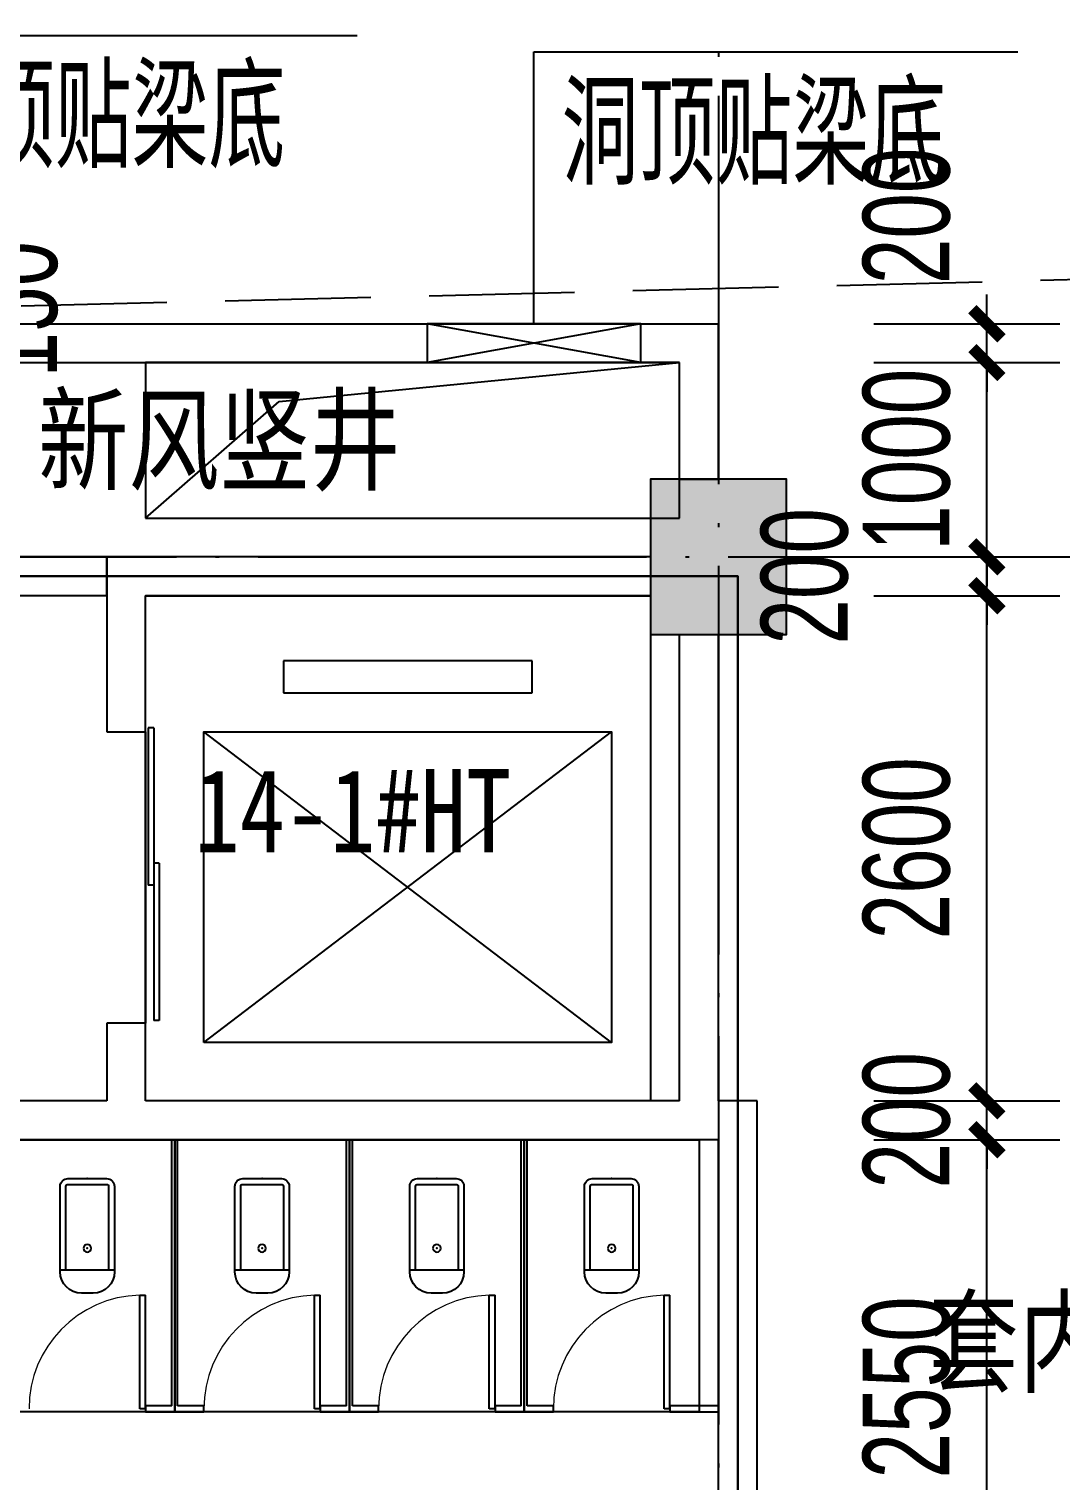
# Model space of a CAD drawing. Extents: x -409435 to 356702, y -107829 to 330904.
# Drawn here: x 37850 to 43164, y 101044 to 108517 of the extents above; entities that cross this region are included whole.
import ezdxf
from ezdxf.xclip import XClip

# ---------------------------------------------------------------- set-up
doc = ezdxf.new("R2010")
doc.units = 0
doc.header["$LTSCALE"] = 1000
doc.header["$MEASUREMENT"] = 0
doc.header["$XCLIPFRAME"] = 0
doc.linetypes.add('104-14# 核心筒$0$DOTE', pattern=[2.4200000000000004, 2, -0.2, 0.02, -0.2])
doc.linetypes.add('X-104 14#平面$0$109 3#平面$0$DASH', pattern=[0.35, 0.25, -0.1])
for name, color, linetype in [('01-标注_尺寸', 124, 'Continuous'), ('104-14# 核心筒$0$02-TEXT_标注', 130, 'Continuous'), ('104-14# 核心筒$0$A-E_电梯', 171, 'Continuous'), ('104-14# 核心筒$0$A-I_卫-洁具', 241, 'Continuous'), ('104-14# 核心筒$0$A-I_卫-隔断', 214, 'Continuous'), ('104-14# 核心筒$0$A_AXIS-轴线', 36, '104-14# 核心筒$0$DOTE'), ('104-14# 核心筒$0$A_STR-砌块墙', 121, 'Continuous'), ('104-14# 核心筒$0$A_STR-砼柱', 51, 'Continuous'), ('PUB_HATCH', 8, 'Continuous'), ('X-104 14#平面$0$02-TEXT_标注', 130, 'Continuous'), ('X-104 14#平面$0$A-SUR_吊顶', 40, 'Continuous'), ('X-104 14#平面$0$A-TECH_暖通', 6, 'Continuous'), ('X-104 14#平面$0$A_STR-砌块墙', 121, 'Continuous'), ('X-104 14#平面$0$DUCT-新风管立管', 3, 'Continuous'), ('X-104 14#平面$0$DUCT-新风管端线', 2, 'Continuous'), ('建-标注-文本', 254, 'Continuous'), ('建-标注-索引', 75, 'Continuous')]:
    doc.layers.add(name, color=color, linetype=linetype)
doc.layers.add('104-14# 核心筒$0$04-不打印_辅助线', color=165, linetype='Continuous', plot=False)
doc.layers.add('X-104 14#平面$0$000套内', color=226, linetype='Continuous', lineweight=30, plot=False)
doc.styles.add('104-14# 核心筒$0$Standard', font='STXIHEI_0.TTF', dxfattribs={"width": 0.8})
doc.styles.add('_TCH_DIM', font='ros.shx', dxfattribs={"width": 0.8, "height": 2, "bigfont": 'jd.shx'})
doc.styles.add('_TCH_DIM_T3', font='ros.shx', dxfattribs={"width": 0.7058823529411765, "bigfont": 'jd.shx'})
doc.styles.add('X-104 14#平面$0$Standard', font='STXIHEI_0.TTF', dxfattribs={"width": 0.8})
doc.dimstyles.new('_TCH_ARCH&&150', dxfattribs={"dimtxt": 446.25, "dimasz": 150, "dimexe": 375, "dimexo": 450, "dimgap": 189.375, "dimtad": 1, "dimdec": 0, "dimzin": 0, "dimdsep": 46, "dimtxsty": '_TCH_DIM_T3', "dimblk": 'ARCHTICK', "dimcen": 0.09, "dimclrt": 7, "dimazin": 2, "dimtfac": 1, "dimtdec": 0, "dimtix": 1, "dimtmove": 2, "dimatfit": 3, "dimfxl": 0, "dimtolj": 1, "dimtzin": 0, "dimarcsym": 0})

# ---------------------------------------------------------------- blocks, each defined once
blk = doc.blocks.new('104-14# 核心筒$0$$lvtry$00000200')
at = {"color": 0}
for p, q in [((-109.7834388052506, -40.0000000100008, 1e-08), (-109.7834388052433, -469.6564289897615, 1e-08)), ((99.78343880524335, -30.0000000100008, 1e-08), (-99.78343880524335, -30.0000000100008, 1e-08)), ((109.7834388052361, -469.6564289897615, 1e-08), (109.7834388052361, -40.0000000100008, 1e-08))]:
    blk.add_line(p, q, dxfattribs=at)
at = {"color": 0, "elevation": 1e-08}
blk.add_lwpolyline([(99.78343880524335, -1.000080374069512e-08), (-99.78343880524335, -1.000080374069512e-08, 0.4142135623730951), (-139.7834388052433, -40.0000000100008), (-139.7834388052433, -479.6564289897615, 0.4142135623730951), (-29.78343880524335, -589.6564289897615), (29.78343880523607, -589.6564289897615, 0.4142135623730903), (139.7834388052361, -479.6564289897633), (139.7834388052361, -40.0000000100008, 0.4142135623730951)], format="xyb", close=True, dxfattribs=at)
blk.add_lwpolyline([(139.7834388052361, -469.6564289897615), (-139.7834388052433, -469.6564289897615)], dxfattribs=at)
at = {"color": 0}
blk.add_circle((0, -358.6146012114659, 1e-08), 20, dxfattribs=at)
for centre, start, end in [((-99.78343880525063, -40.0000000100008, 1e-08), 90, 180), ((99.78343880523607, -40.0000000100008, 1e-08), 0, 90)]:
    blk.add_arc(centre, 10, start, end, dxfattribs=at)
for p in [(0, 0), (0, -358.6146012114659, 1e-08)]:
    blk.add_point(p, dxfattribs=at)
blk = doc.blocks.new('104-14# 核心筒$0$hgfasg')
at = {"layer": '104-14# 核心筒$0$04-不打印_辅助线'}
blk.add_lwpolyline([(-450, 1400), (450, 1400), (450, 0), (-450, 0)], close=True, dxfattribs=at)
at = {"yscale": -1}
blk.add_blockref('104-14# 核心筒$0$$lvtry$00000200', (0, 200), dxfattribs=at)
blk = doc.blocks.new('104-14# 核心筒$0$wrert')
for p, q in [((300.0000000001164, 200.0000000001637), (1900.000000000116, 2300.000000000164)), ((300.0000000001164, 2300.000000000164), (1900.000000000116, 200.0000000001637)), ((2265.000000000116, 1890.120000000174), (2100.000000000175, 1890.120000000174)), ((2100.000000000175, 1890.120000000174), (2100.000000000175, 609.8800000001538)), ((2265.000000000116, 609.8800000001538), (2265.000000000116, 1890.120000000174)), ((2100.000000000175, 609.8800000001538), (2265.000000000116, 609.8800000001538))]:
    blk.add_line(p, q)
for points in [[(1.164153218269348e-10, 2600.000000000278), (2600.000000000175, 2600.000000000278), (2600.000000000175, -3.819877747446299e-11), (1.164153218269348e-10, -3.819877747446299e-11)], [(300.0000000001164, 2300.000000000164), (1900.000000000116, 2300.000000000164), (1900.000000000116, 200.0000000001637), (300.0000000001164, 200.0000000001637), (300.0000000001164, 2300.000000000164)]]:
    blk.add_lwpolyline(points, close=True)
blk = doc.blocks.new('104-14# 核心筒$0$$DorLib2D$00000128')
at = {"color": 0}
for points in [[(-0.4908619199486566, 0.8502355865689708), (-0.4908619199486566, 0.7099191849998476)], [(0.04913808004857856, 0.850235586568985), (-0.4908619199486566, 0.8502355865689708)], [(0.04913808004857856, 0.850235586568985), (0.04913808004857856, 0.7099191849998476)], [(0.04913808004857856, 0.7099191849998476), (-0.4908619199486566, 0.7099191849998476)], [(0.5131984191175434, 0.709919184999876), (-0.02680158088332973, 0.7099191849998476)], [(-0.02680158088332973, 0.7099191849998476), (-0.02680158088332973, 0.5696027834307387)], [(0.5131984191175434, 0.709919184999876), (0.5131984191175434, 0.5696027834307529)], [(0.5131984191175434, 0.5696027834307529), (-0.02680158088332973, 0.5696027834307387)], [(0.5, 0.4999999999999716), (-0.5, 0.4999999999999289)]]:
    blk.add_lwpolyline(points, dxfattribs=at)
blk = doc.blocks.new('104-14# 核心筒$0$$DorLib2D$00000001')
for p, q in [((0.45, 0.9750000000000001), (0.5000000000000002, 0.9750000000000001)), ((0.45, 0), (0.45, 0.9750000000000001)), ((0.5, 0), (0.5, 0.9750000000000001)), ((0.5, 0), (0.45, 0))]:
    blk.add_line(p, q)
at = {"lineweight": 13}
blk.add_arc((0.475, 0), 0.975, 91.4692835813538, 180, dxfattribs=at)
blk = doc.blocks.new('_FZH')
blk.add_lwpolyline([(-0.5, -0.5), (0.5, -0.5), (0.5, 0.5), (-0.5, 0.5)], close=True)
at = {"layer": 'PUB_HATCH'}
blk.add_solid([(-0.5, -0.5), (0.5, -0.5), (-0.5, 0.5), (0.5, 0.5)], dxfattribs=at)
blk = doc.blocks.new('104-14# 核心筒')
at = {"layer": '104-14# 核心筒$0$A-I_卫-隔断'}
for p, q in [((38584.99999999796, 101430.0002014768), (38584.99999999776, 102800.0002014765)), ((38584.99999999776, 102800.0002014765), (38614.99999999776, 102800.0002014765)), ((38614.99999999762, 101430.0002014765), (38614.99999999776, 102800.0002014765)), ((39484.99999999796, 101430.0002014765), (39484.99999999776, 102800.0002014765)), ((39484.99999999776, 102800.0002014765), (39514.99999999776, 102800.0002014765)), ((39514.99999999796, 101430.0002014764), (39514.99999999776, 102800.0002014765)), ((40384.99999999761, 101430.0002014764), (40384.99999999776, 102800.0002014765)), ((40384.99999999776, 102800.0002014765), (40414.99999999776, 102800.0002014765)), ((40414.99999999796, 101430.0002014767), (40414.99999999776, 102800.0002014765)), ((38584.99999999796, 101430.0002014768), (38449.99999989271, 101430.0002014765)), ((38449.99999989271, 101430.0002014765), (38449.99999989271, 101400.0002014767)), ((38749.99999988874, 101430.0002014768), (38614.99999999762, 101430.0002014765)), ((38749.99999988874, 101400.0002014766), (38749.99999988874, 101430.0002014768)), ((39484.99999999796, 101430.0002014765), (39349.99999988874, 101430.0002014768)), ((39349.99999988874, 101430.0002014768), (39349.99999988874, 101400.0002014766)), ((39649.99999988874, 101430.0002014762), (39514.99999999796, 101430.0002014764)), ((39649.99999988874, 101400.0002014764), (39649.99999988874, 101430.0002014762)), ((40384.99999999761, 101430.0002014764), (40249.99999988874, 101430.0002014762)), ((40249.99999988874, 101430.0002014762), (40249.99999988874, 101400.0002014764)), ((40549.99999988874, 101430.0002014767), (40414.99999999796, 101430.0002014767)), ((40549.99999988874, 101400.0002014767), (40549.99999988874, 101430.0002014767)), ((41400.00000000009, 101430.0002014765), (41149.99999989272, 101430.0002014766)), ((41149.99999989272, 101430.0002014766), (41149.99999989271, 101400.0002014767)), ((41400.00000000009, 101400.0002014765), (41400.00000000009, 101430.0002014765)), ((38449.99999989104, 101400.0002014765), (37849.99999989104, 101400.0002014765)), ((38449.99999989271, 101400.0002014767), (38599.99999999776, 101400.0002014765)), ((38599.99999999566, 101400.0002014765), (38749.99999988874, 101400.0002014766)), ((39349.99999988892, 101400.0002014765), (38749.99999988892, 101400.0002014765)), ((39349.99999988874, 101400.0002014766), (39499.99999999776, 101400.0002014765)), ((39499.99999999776, 101400.0002014765), (39649.99999988874, 101400.0002014764)), ((40249.99999988893, 101400.0002014765), (39649.99999988893, 101400.0002014765)), ((40249.99999988874, 101400.0002014764), (40399.99999999776, 101400.0002014765)), ((40399.99999999776, 101400.0002014765), (40549.99999988874, 101400.0002014767)), ((41149.99999988894, 101400.0002014765), (40549.99999988894, 101400.0002014765)), ((41149.99999989271, 101400.0002014767), (41400.00000000009, 101400.0002014765))]:
    blk.add_line(p, q, dxfattribs=at)
at = {"layer": '104-14# 核心筒$0$A_AXIS-轴线'}
for p, q in [((41399.99999999997, 139633.6034567634), (41399.99999999997, 80554.87603027455)), ((-9370.123865286841, 105800), (120259.9219097959, 105800))]:
    blk.add_line(p, q, dxfattribs=at)
at = {"layer": '104-14# 核心筒$0$A_STR-砌块墙'}
for p, q in [((41049.99999999999, 105800.0002015423), (38250.00029705995, 105800.0002015423)), ((38250.00029705995, 105800.0002015423), (38250.00029705991, 104900.0004031096)), ((41050, 105600.0002015424), (38450.00029705989, 105600.0002015423)), ((38450.00029705993, 104900.0004031096), (38450.00029705989, 105600.0002015423)), ((41199.99999999993, 103000.0002015423), (41199.99999999996, 105400)), ((41400.00000000009, 103000.0002015424), (41400.00000000013, 105400)), ((38250.00029705991, 104900.0004031096), (38450.00029705993, 104900.0004031096)), ((38450.0002970599, 103400.0004031102), (38250.00029705987, 103400.0004031102)), ((38250.00029705987, 103400.0004031102), (38250.00029705988, 103000.0002015419)), ((38450.00029705984, 103000.0002015423), (38450.0002970599, 103400.0004031102)), ((38250.00029705988, 103000.0002015419), (37499.99999999994, 103000.0002015422)), ((41199.99999999993, 103000.0002015423), (38450.00029705984, 103000.0002015423)), ((41600.00000000009, 103000.0002015424), (41400.00000000009, 103000.0002015424)), ((41600.00000000003, 100150.0002015422), (41600.00000000009, 103000.0002015424)), ((38350.00029705989, 102800.0002015422), (37600.0000000001, 102800.0002015419)), ((41300.00000000009, 102800.0002015422), (38350.00029705989, 102800.0002015422)), ((41400.00000000009, 102800.0002015424), (41300.00000000009, 102800.0002015422)), ((41400.00000000004, 100250.000201542), (41400.00000000009, 102800.0002015424))]:
    blk.add_line(p, q, dxfattribs=at)
at = {"layer": '104-14# 核心筒$0$A-E_电梯', "rotation": 90}
blk.add_blockref('104-14# 核心筒$0$wrert', (41049.99999999997, 103000.000201542), dxfattribs=at)
at = {"layer": '104-14# 核心筒$0$A-E_电梯', "xscale": 1500, "yscale": -200, "zscale": 200, "rotation": 89.9999999999988}
blk.add_blockref('104-14# 核心筒$0$$DorLib2D$00000128', (38350.00029705992, 104150.0004031102), dxfattribs=at)
at = {"layer": '104-14# 核心筒$0$A-I_卫-洁具', "ltscale": 0.1, "rotation": 180}
for p in [(38149.99999999997, 102800.0002014762), (39049.99999999776, 102800.0002014762), (39949.99999999776, 102800.0002014762), (40849.99999999776, 102800.0002014762)]:
    blk.add_blockref('104-14# 核心筒$0$hgfasg', p, dxfattribs=at)
at = {"layer": '104-14# 核心筒$0$A-I_卫-隔断', "xscale": -600, "yscale": -600, "zscale": 30, "rotation": 180}
for p in [(38149.99999989104, 101415.0002014765), (39049.99999988892, 101415.0002014765), (39949.99999988893, 101415.0002014765), (40849.99999988894, 101415.0002014765)]:
    blk.add_blockref('104-14# 核心筒$0$$DorLib2D$00000001', p, dxfattribs=at)
at = {"layer": '104-14# 核心筒$0$A_STR-砼柱', "xscale": 700, "yscale": 800, "zscale": 800}
blk.add_blockref('_FZH', (41399.99999999996, 105800), dxfattribs=at)
at = {"layer": '104-14# 核心筒$0$02-TEXT_标注', "style": '104-14# 核心筒$0$Standard', "width": 0.8}
blk.add_text('14-1#HT', height=428.1386462882095, dxfattribs=at).set_placement((38701.93220545832, 104279.4498353439))
blk = doc.blocks.new('*U431')
blk.add_lwpolyline([(199.9999999997235, 0), (199.9999999997235, 1099.999999998752), (0, 1099.999999998752), (0, 0), (199.9999999997235, 0), (0, 1099.999999998752), (0, 0), (199.9999999997235, 1099.999999998752)])
blk = doc.blocks.new('X-104 14#平面$0$sdfjladfiididid')
at = {"layer": 'X-104 14#平面$0$A-TECH_暖通', "rotation": 90}
blk.add_blockref('*U431', (40999.99999999965, 106800), dxfattribs=at)
blk = doc.blocks.new('X-104 14#平面')
at = {"layer": 'X-104 14#平面$0$000套内'}
blk.add_lwpolyline([(23449.99999997408, 85694.67682755846), (23449.99999999808, 95599.99999999985), (26549.99999998094, 95599.99999999968), (26549.99999997618, 96799.9999999899), (32299.99999999985, 96800.00000001008), (32299.99999999984, 96700.00000000025), (41499.99999999997, 96700.00000000006), (41500.00000000015, 105700.0002015422), (36000.00000000017, 105700.0002015423), (36000.0000000002, 110450), (50399.99999999997, 110450), (50399.99999999997, 96800), (59399.99999999997, 96800), (59399.99999999997, 85343.10946673286), (40022.32293229448, 84342.9421127645), (40355.11795355842, 86432.77021739141), (23449.99999997408, 85694.67682755846)], close=True, dxfattribs=at)
at = {"layer": 'X-104 14#平面$0$A-SUR_吊顶', "linetype": 'X-104 14#平面$0$109 3#平面$0$DASH', "ltscale": 3}
blk.add_lwpolyline([(82466.90836727232, 86681.84620377094), (83499.79861224869, 89365.87986974466), (52926.63138341473, 88084.69072820139), (53490.98456484219, 90739.76369792261), (17309.27508788827, 90108.2096097883), (22065.35061267077, 106694.6160909118), (62738.31854365818, 107720.0106630568), (62307.51460251805, 106691.2327791137), (92309.43478519798, 108057.0529401743)], dxfattribs=at)
at = {"layer": 'X-104 14#平面$0$A_STR-砌块墙'}
for p, q in [((36100.00000000012, 107000), (41399.99999999964, 107000)), ((41399.99999999997, 106200), (41399.99999999964, 107000)), ((36100.00000000023, 106800), (41199.99999999964, 106800)), ((41199.99999999997, 106200), (41199.99999999964, 106800)), ((41199.99999999997, 106200), (41399.99999999997, 106200)), ((38250.00029705992, 105800.0002015423), (36100.00000000019, 105800.0002015423)), ((38250.00029705992, 105600.0002015423), (38250.00029705992, 105800.0002015423)), ((38250.00029705992, 105600.0002015423), (35900.0000000002, 105600.0002015422))]:
    blk.add_line(p, q, dxfattribs=at)
at = {"layer": 'X-104 14#平面$0$DUCT-新风管立管'}
for p, q in [((41199.99999999986, 106800), (38450.00029706004, 106800)), ((38450.00029706004, 106800), (38450.00029706004, 106000.0000000001)), ((41199.99999999986, 106000.0000000001), (41199.99999999986, 106800)), ((38450.00029706004, 106000.0000000001), (41199.99999999986, 106000.0000000001))]:
    blk.add_line(p, q, dxfattribs=at)
at = {"layer": 'X-104 14#平面$0$DUCT-新风管端线'}
for p, q in [((39137.500222795, 106600), (41199.99999999986, 106800)), ((38450.00029706004, 106000.0000000001), (39137.500222795, 106600))]:
    blk.add_line(p, q, dxfattribs=at)
ref = blk.add_blockref('104-14# 核心筒', (0, 0))
XClip(ref).set_block_clipping_path([(-38664.36238214614, -25499.99999999997), (139216.5485069363, 330900)])
blk.add_blockref('X-104 14#平面$0$sdfjladfiididid', (0, 0))
at = {"layer": 'X-104 14#平面$0$02-TEXT_标注', "style": 'X-104 14#平面$0$Standard', "width": 0.8}
for s, p in [('新风竖井', (37894.87237725638, 106188.0389107867)), ('套内建筑面积', (42479.23576734294, 101544.7642739179))]:
    blk.add_text(s, height=428.1386462882095, dxfattribs=at).set_placement(p)
blk = doc.blocks.new('sjdfadsfiididdi')
at = {"layer": '建-标注-索引'}
for p, q in [((37100.00000000492, 108483.8803377342), (39539.08620736004, 108483.8803377342)), ((40450.00000000026, 106999.9999999997), (40450.00000000026, 108398.776978009)), ((40450.00000000026, 108398.776978009), (42941.55705239344, 108398.776978009))]:
    blk.add_line(p, q, dxfattribs=at)
at = {"layer": '建-标注-文本', "style": '_TCH_DIM', "width": 0.8}
for p in [(37190.42341666236, 107801.3803377342), (40592.89426169576, 107716.276978009)]:
    blk.add_text('洞顶贴梁底', height=520.9302325581396, dxfattribs=at).set_placement(p)
blk = doc.blocks.new('_ArchTick')
at = {"color": 0, "linetype": 'ByBlock', "const_width": 0.4}
blk.add_lwpolyline([(-0.5, -0.5), (0.5, 0.5)], dxfattribs=at)
blk = doc.blocks.new('*D1278')
at = {"layer": '01-标注_尺寸', "color": 0, "lineweight": -2, "transparency": 16777216}
for p, q in [((42782.19438300462, 107000), (42782.19438300462, 107150)), ((42200.00000000033, 107000), (43157.19438300462, 107000)), ((42782.19438300462, 106800), (42782.19438300462, 107000)), ((42200.00000000033, 106800), (43157.19438300462, 106800)), ((42782.19438300462, 106800), (42782.19438300462, 106650))]:
    blk.add_line(p, q, dxfattribs=at)
at = {"layer": 'Defpoints', "color": 0, "transparency": 16777216}
for p in [(41750.00000000033, 107000), (42782.19438300462, 107000), (41750.00000000033, 106800)]:
    blk.add_point(p, dxfattribs=at)
at = {"layer": '01-标注_尺寸', "color": 0, "lineweight": -2, "transparency": 16777216, "xscale": 150, "yscale": 150, "zscale": 150}
for p, rotation in [((42782.19438300462, 107000), 270), ((42782.19438300462, 106800), 90)]:
    blk.add_blockref('_ArchTick', p, dxfattribs=dict(at, rotation=rotation))
at = {"layer": '01-标注_尺寸', "color": 7, "transparency": 16777216, "insert": (42369.69438300464, 107555), "char_height": 446.25, "attachment_point": 5, "rotation": 90, "style": '_TCH_DIM_T3'}
blk.add_mtext('\\A1;200', dxfattribs=at)
blk = doc.blocks.new('*D1279')
at = {"layer": '01-标注_尺寸', "color": 0, "lineweight": -2, "transparency": 16777216}
for p, q in [((42782.19438300459, 106800), (42782.19438300459, 106950)), ((42200.00000000033, 106800), (43157.19438300459, 106800)), ((42782.19438300459, 105800), (42782.19438300459, 106800)), ((42200.00000000029, 105800), (43157.19438300459, 105800)), ((42782.19438300459, 105800), (42782.19438300459, 105650))]:
    blk.add_line(p, q, dxfattribs=at)
at = {"layer": 'Defpoints', "color": 0, "transparency": 16777216}
for p in [(41750.00000000033, 106800), (42782.19438300459, 106800), (41750.00000000029, 105800)]:
    blk.add_point(p, dxfattribs=at)
at = {"layer": '01-标注_尺寸', "color": 0, "lineweight": -2, "transparency": 16777216, "xscale": 150, "yscale": 150, "zscale": 150}
for p, rotation in [((42782.19438300459, 106800), 270), ((42782.19438300459, 105800), 90)]:
    blk.add_blockref('_ArchTick', p, dxfattribs=dict(at, rotation=rotation))
at = {"layer": '01-标注_尺寸', "color": 7, "transparency": 16777216, "insert": (42369.69438300458, 106300), "char_height": 446.25, "attachment_point": 5, "rotation": 90, "style": '_TCH_DIM_T3'}
blk.add_mtext('\\A1;1000', dxfattribs=at)
blk = doc.blocks.new('*D1280')
at = {"layer": '01-标注_尺寸', "color": 0, "lineweight": -2, "transparency": 16777216}
for p, q in [((42782.19438300458, 105800), (42782.19438300458, 105950)), ((42200.00000000029, 105800), (43157.19438300458, 105800)), ((42782.19438300458, 105600.0002015421), (42782.19438300458, 105800)), ((42200.00000000028, 105600.0002015421), (43157.19438300458, 105600.0002015421)), ((42782.19438300458, 105600.0002015421), (42782.19438300458, 105450.0002015421))]:
    blk.add_line(p, q, dxfattribs=at)
at = {"layer": 'Defpoints', "color": 0, "transparency": 16777216}
for p in [(41750.00000000029, 105800), (42782.19438300458, 105800), (41750.00000000028, 105600.0002015421)]:
    blk.add_point(p, dxfattribs=at)
at = {"layer": '01-标注_尺寸', "color": 0, "lineweight": -2, "transparency": 16777216, "xscale": 150, "yscale": 150, "zscale": 150}
for p, rotation in [((42782.19438300458, 105800), 270), ((42782.19438300458, 105600.0002015421), 90)]:
    blk.add_blockref('_ArchTick', p, dxfattribs=dict(at, rotation=rotation))
at = {"layer": '01-标注_尺寸', "color": 7, "transparency": 16777216, "insert": (41844.69438300457, 105700.0001007711), "char_height": 446.25, "attachment_point": 5, "rotation": 90, "style": '_TCH_DIM_T3'}
blk.add_mtext('\\A1;200', dxfattribs=at)
blk = doc.blocks.new('*D1281')
at = {"layer": '01-标注_尺寸', "color": 0, "lineweight": -2, "transparency": 16777216}
for p, q in [((42200.00000000028, 105600.0002015421), (43157.19438300452, 105600.0002015421)), ((42782.19438300452, 103000.0002015423), (42782.19438300452, 105600.0002015421)), ((42200.00000000019, 103000.0002015423), (43157.19438300452, 103000.0002015423))]:
    blk.add_line(p, q, dxfattribs=at)
at = {"layer": 'Defpoints', "color": 0, "transparency": 16777216}
for p in [(41750.00000000028, 105600.0002015421), (42782.19438300452, 105600.0002015421), (41750.00000000019, 103000.0002015423)]:
    blk.add_point(p, dxfattribs=at)
at = {"layer": '01-标注_尺寸', "color": 0, "lineweight": -2, "transparency": 16777216, "xscale": 150, "yscale": 150, "zscale": 150}
for p, rotation in [((42782.19438300452, 105600.0002015421), 90), ((42782.19438300452, 103000.0002015423), 270)]:
    blk.add_blockref('_ArchTick', p, dxfattribs=dict(at, rotation=rotation))
at = {"layer": '01-标注_尺寸', "color": 7, "transparency": 16777216, "insert": (42369.69438300451, 104300.0002015422), "char_height": 446.25, "attachment_point": 5, "rotation": 90, "style": '_TCH_DIM_T3'}
blk.add_mtext('\\A1;2600', dxfattribs=at)
blk = doc.blocks.new('*D1282')
at = {"layer": '01-标注_尺寸', "color": 0, "lineweight": -2, "transparency": 16777216}
for p, q in [((42782.19438300448, 103000.0002015423), (42782.19438300448, 103150.0002015423)), ((42200.00000000019, 103000.0002015423), (43157.19438300448, 103000.0002015423)), ((42782.19438300448, 102800.0002015421), (42782.19438300448, 103000.0002015423)), ((42200.00000000018, 102800.0002015421), (43157.19438300448, 102800.0002015421)), ((42782.19438300448, 102800.0002015421), (42782.19438300448, 102650.0002015421))]:
    blk.add_line(p, q, dxfattribs=at)
at = {"layer": 'Defpoints', "color": 0, "transparency": 16777216}
for p in [(41750.00000000019, 103000.0002015423), (42782.19438300448, 103000.0002015423), (41750.00000000018, 102800.0002015421)]:
    blk.add_point(p, dxfattribs=at)
at = {"layer": '01-标注_尺寸', "color": 0, "lineweight": -2, "transparency": 16777216, "xscale": 150, "yscale": 150, "zscale": 150}
for p, rotation in [((42782.19438300448, 103000.0002015423), 270), ((42782.19438300448, 102800.0002015421), 90)]:
    blk.add_blockref('_ArchTick', p, dxfattribs=dict(at, rotation=rotation))
at = {"layer": '01-标注_尺寸', "color": 7, "transparency": 16777216, "insert": (42369.69438300446, 102900.0002015422), "char_height": 446.25, "attachment_point": 5, "rotation": 90, "style": '_TCH_DIM_T3'}
blk.add_mtext('\\A1;200', dxfattribs=at)
blk = doc.blocks.new('*D1283')
at = {"layer": '01-标注_尺寸', "color": 0, "lineweight": -2, "transparency": 16777216}
for p, q in [((42200.00000000018, 102800.0002015421), (43157.19438300442, 102800.0002015421)), ((42782.19438300442, 100250.000201542), (42782.19438300442, 102800.0002015421)), ((42200.00000000009, 100250.000201542), (43157.19438300442, 100250.000201542))]:
    blk.add_line(p, q, dxfattribs=at)
at = {"layer": 'Defpoints', "color": 0, "transparency": 16777216}
for p in [(41750.00000000018, 102800.0002015421), (42782.19438300442, 102800.0002015421), (41750.00000000009, 100250.000201542)]:
    blk.add_point(p, dxfattribs=at)
at = {"layer": '01-标注_尺寸', "color": 0, "lineweight": -2, "transparency": 16777216, "xscale": 150, "yscale": 150, "zscale": 150}
for p, rotation in [((42782.19438300442, 102800.0002015421), 90), ((42782.19438300442, 100250.000201542), 270)]:
    blk.add_blockref('_ArchTick', p, dxfattribs=dict(at, rotation=rotation))
at = {"layer": '01-标注_尺寸', "color": 7, "transparency": 16777216, "insert": (42369.6943830044, 101525.0002015421), "char_height": 446.25, "attachment_point": 5, "rotation": 90, "style": '_TCH_DIM_T3'}
blk.add_mtext('\\A1;2550', dxfattribs=at)
blk = doc.blocks.new('*D1319')
at = {"layer": '01-标注_尺寸', "color": 0, "lineweight": -2, "transparency": 16777216}
for p, q in [((37361.4086945552, 107150.0000000005), (37361.4086945552, 107300.0000000005)), ((36694.44266297171, 107150.0000000005), (37736.4086945552, 107150.0000000005)), ((37361.4086945552, 107000), (37361.4086945552, 107150.0000000005)), ((36694.44266297168, 107000), (37736.4086945552, 107000)), ((37361.4086945552, 107000), (37361.4086945552, 106850))]:
    blk.add_line(p, q, dxfattribs=at)
at = {"layer": 'Defpoints', "color": 0, "transparency": 16777216}
for p in [(36244.44266297171, 107150.0000000005), (37361.4086945552, 107150.0000000005), (36244.44266297168, 107000)]:
    blk.add_point(p, dxfattribs=at)
at = {"layer": '01-标注_尺寸', "color": 0, "lineweight": -2, "transparency": 16777216, "xscale": 150, "yscale": 150, "zscale": 150}
for p, rotation in [((37361.4086945552, 107150.0000000005), 270), ((37361.4086945552, 107000), 90)]:
    blk.add_blockref('_ArchTick', p, dxfattribs=dict(at, rotation=rotation))
at = {"layer": '01-标注_尺寸', "color": 7, "transparency": 16777216, "insert": (37773.9086945552, 107074.9999999999), "char_height": 446.25, "attachment_point": 5, "rotation": 90, "style": '_TCH_DIM_T3'}
blk.add_mtext('\\A1;150', dxfattribs=at)

msp = doc.modelspace()

# ---------------------------------------------------------------- block references
for name in ['X-104 14#平面', 'sjdfadsfiididdi']:
    msp.add_blockref(name, (0, 0))

# ---------------------------------------------------------------- dimensions: what is measured, and where the dimension line sits
at = {"layer": '01-标注_尺寸'}
for base, p1, p2, angle, picture, middle in [((42782.19438300462, 107000), (41750.00000000033, 106800), (41750.00000000033, 107000), 90, '*D1278', (42369.69438300464, 107555)), ((37361.4086945552, 107150.0000000005), (36244.44266297168, 107000), (36244.44266297171, 107150.0000000005), 89.99999999998889, '*D1319', (37773.9086945552, 107074.9999999999)), ((42782.19438300458, 105800), (41750.00000000028, 105600.0002015421), (41750.00000000029, 105800), 89.99999999999584, '*D1280', (41844.69438300457, 105700.0001007711))]:
    dim = msp.add_linear_dim(base=base, p1=p1, p2=p2, angle=angle, dimstyle='_TCH_ARCH&&150', dxfattribs=at)
    dim.commit()
    dim.dimension.update_dxf_attribs({"geometry": picture, "text_midpoint": middle, "dimtype": 161})
for p1, p2, distance, picture, middle in [((41750.00000000029, 105800), (41750.00000000033, 106800), -1032.1943830042655, '*D1279', (42369.69438300458, 106300)), ((41750.00000000019, 103000.0002015423), (41750.00000000028, 105600.0002015421), -1032.194383004244, '*D1281', (42369.69438300451, 104300.0002015422)), ((41750.00000000018, 102800.0002015421), (41750.00000000019, 103000.0002015423), -1032.1943830042874, '*D1282', (42369.69438300446, 102900.0002015422)), ((41750.00000000009, 100250.000201542), (41750.00000000018, 102800.0002015421), -1032.1943830042364, '*D1283', (42369.6943830044, 101525.0002015421))]:
    dim = msp.add_aligned_dim(p1=p1, p2=p2, distance=distance, dimstyle='_TCH_ARCH&&150', dxfattribs=at)
    dim.commit()
    dim.dimension.update_dxf_attribs({"geometry": picture, "text_midpoint": middle})

doc.saveas('drawing.dxf')
